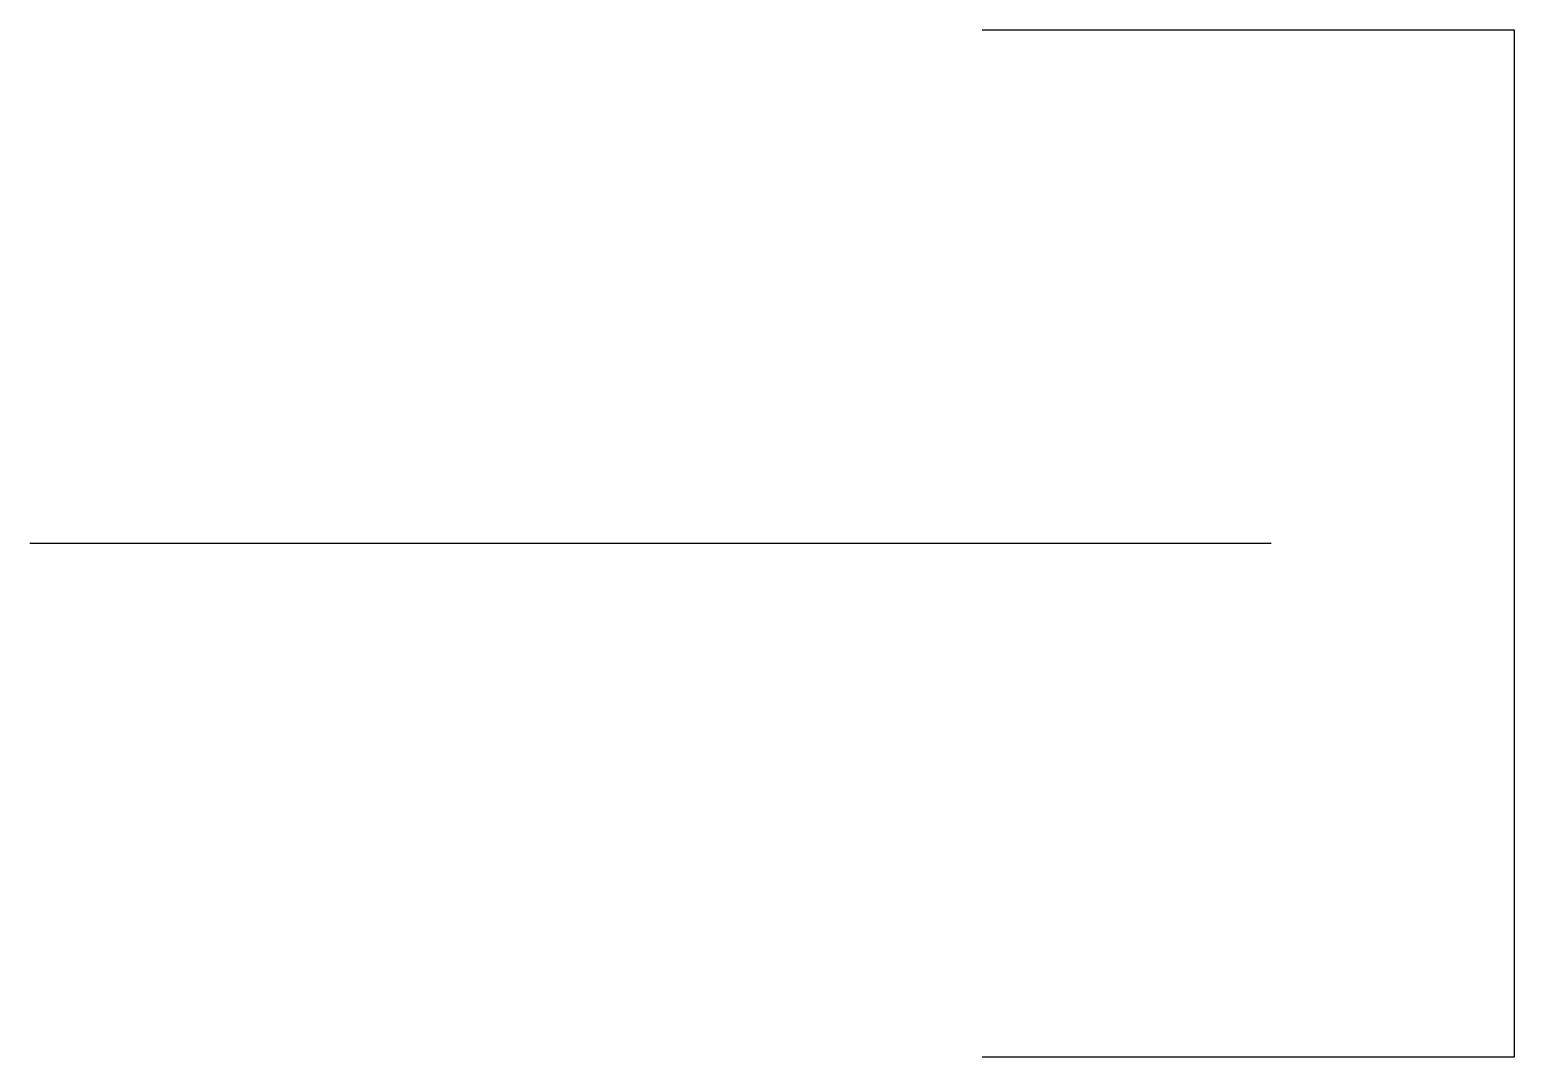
# Model space of a CAD drawing. Header units: metres. Extents: x 0 to 26.6, y -9.2 to 9.2.
import ezdxf

# ---------------------------------------------------------------- set-up
doc = ezdxf.new("R2010")
doc.units = ezdxf.units.M
doc.layers.add('003_THICK', color=7, linetype='Continuous')

msp = doc.modelspace()

# ---------------------------------------------------------------- linework, layer by layer
at = {"layer": '003_THICK'}
for points in [[(17.04, 9.19), (26.56, 9.19)], [(26.56, 9.19), (26.56, -9.19)], [(22.21, 0), (0, 0)], [(26.56, -9.19), (17.04, -9.19)]]:
    msp.add_lwpolyline(points, dxfattribs=at)

doc.saveas('drawing.dxf')
